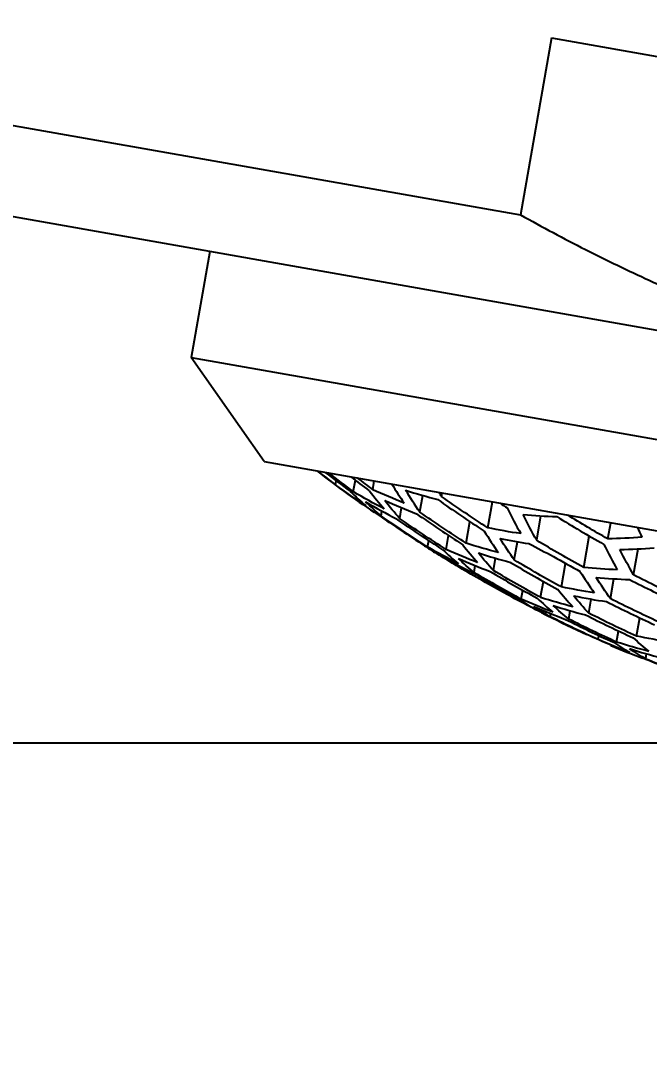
# Model space of a CAD drawing. Header units: millimetres. Extents: x 4900 to 5740, y 840 to 1434.
# Drawn here: x 5148.72 to 5155.71, y 1177.78 to 1189.42 of the extents above; entities that cross this region are included whole.
import ezdxf

# ---------------------------------------------------------------- set-up
doc = ezdxf.new("R2010")
doc.units = ezdxf.units.MM
doc.layers.add('DIM', color=3, linetype='Continuous')
doc.styles.get("Standard").update_dxf_attribs({"font": 'arial.ttf'})
doc.dimstyles.new('사본 ISO-25', dxfattribs={"dimtxt": 7, "dimasz": 7, "dimexe": 2.1, "dimexo": 2.1, "dimgap": 2, "dimtad": 1, "dimtih": 1, "dimtoh": 1, "dimdec": 1, "dimdsep": 46, "dimtxsty": 'Standard', "dimcen": 0, "dimclrd": 3, "dimclre": 3, "dimclrt": 4, "dimazin": 2, "dimtp": 0.1, "dimtm": 0.1, "dimtfac": 0.714286, "dimtdec": 1, "dimtmove": 0, "dimatfit": 3, "dimfxl": 1, "dimarcsym": 0})

# ---------------------------------------------------------------- blocks, each defined once
blk = doc.blocks.new('*D76')
at = {"layer": 'DIM', "color": 3, "lineweight": -2, "transparency": 16777216}
for start, end in [(260.478093, 264.39157), (265.607865, 269.521907)]:
    blk.add_arc((5279.377, 1864.667), 719.056, start, end, dxfattribs=at)
at = {"layer": 'DIM', "color": 3, "transparency": 16777216}
for points in [[(5160.258, 1154.532), (5160.597, 1156.503), (5154.514, 1156.535)], [(5273.381, 1146.636), (5273.373, 1144.636), (5279.377, 1145.611)]]:
    blk.add_solid(points, dxfattribs=at)
at = {"layer": 'DIM', "color": 4, "transparency": 16777216, "insert": (5216.707, 1148.347), "char_height": 6, "attachment_point": 5}
blk.add_mtext('10°', dxfattribs=at)
blk = doc.blocks.new('*D78')
at = {"layer": 'DIM', "color": 3, "lineweight": -2, "transparency": 16777216}
for p, q in [((5156.795, 1181.379), (5122.511, 1181.379)), ((5124.611, 1175.379), (5124.611, 1131.068)), ((5124.611, 1076.631), (5124.611, 1120.941)), ((5250.777, 1070.631), (5122.511, 1070.631))]:
    blk.add_line(p, q, dxfattribs=at)
at = {"layer": 'DIM', "color": 3, "transparency": 16777216}
for points in [[(5123.611, 1175.379), (5125.611, 1175.379), (5124.611, 1181.379)], [(5123.611, 1076.631), (5125.611, 1076.631), (5124.611, 1070.631)]]:
    blk.add_solid(points, dxfattribs=at)
at = {"layer": 'DIM', "color": 4, "transparency": 16777216, "insert": (5124.611, 1126.005), "char_height": 6, "attachment_point": 5}
blk.add_mtext('110.7', dxfattribs=at)

msp = doc.modelspace()

# ---------------------------------------------------------------- linework, layer by layer
at = {"extrusion": (0, 1, 0)}
for p, q in [((5154.625, 1189.228), (5154.278, 1187.259)), ((5154.625, 1189.228), (5165.591, 1187.295)), ((5144.004, 1189.07), (5154.278, 1187.259)), ((5144.815, 1187.912), (5159.587, 1185.307)), ((5150.822, 1186.852), (5150.614, 1185.671)), ((5150.614, 1185.671), (5168.144, 1182.58)), ((5151.425, 1184.512), (5150.614, 1185.671)), ((5151.425, 1184.512), (5166.985, 1181.769)), ((5152.221, 1184.253), (5152.229, 1184.299)), ((5152.418, 1184.176), (5152.441, 1184.306)), ((5152.634, 1184.198), (5152.651, 1184.296)), ((5153.158, 1183.951), (5153.191, 1184.135)), ((5153.4, 1184.125), (5153.406, 1184.163)), ((5152.934, 1183.879), (5152.955, 1183.998)), ((5153.915, 1183.775), (5153.966, 1184.064)), ((5152.727, 1183.906), (5152.737, 1183.961)), ((5154.459, 1183.636), (5154.506, 1183.907)), ((5153.674, 1183.604), (5153.716, 1183.843)), ((5155.25, 1183.652), (5155.282, 1183.832)), ((5153.244, 1183.561), (5153.257, 1183.634)), ((5153.45, 1183.534), (5153.478, 1183.688)), ((5154.982, 1183.332), (5155.044, 1183.682)), ((5154.209, 1183.417), (5154.245, 1183.619)), ((5155.536, 1183.251), (5155.587, 1183.54)), ((5153.977, 1183.299), (5154.001, 1183.437)), ((5153.564, 1183.355), (5153.567, 1183.368)), ((5153.762, 1183.279), (5153.775, 1183.354)), ((5154.733, 1183.116), (5154.78, 1183.378)), ((5154.501, 1183.001), (5154.533, 1183.179)), ((5155.278, 1182.987), (5155.317, 1183.208)), ((5154.088, 1183.057), (5154.092, 1183.075)), ((5154.287, 1182.981), (5154.304, 1183.079)), ((5155.038, 1182.824), (5155.065, 1182.981)), ((5154.609, 1182.786), (5154.615, 1182.82)), ((5154.815, 1182.758), (5154.832, 1182.852)), ((5155.57, 1182.569), (5155.606, 1182.772)), ((5155.348, 1182.503), (5155.369, 1182.626)), ((5155.141, 1182.531), (5155.149, 1182.576)), ((5155.671, 1182.318), (5155.681, 1182.372))]:
    msp.add_line(p, q, dxfattribs=at)
at = {"extrusion": (1.33969e-16, 0, -1)}
for start, end in [(306.0975, 307.6616), (301.0197, 301.8528), (296.8917, 297.8952), (293.7018, 294.8539)]:
    msp.add_arc((-5161.624, 1196.856), 15.724, start, end, dxfattribs=at)
for centre, major_axis, ratio, start_param, end_param in [((5161.436, 1196.889), (2.724, 15.448), 0.984808, 2.663502, 2.679958), ((5161.641, 1196.853), (2.73, 15.485), 0.984808, 2.658848, 2.681109), ((5161.846, 1196.817), (2.721, 15.432), 0.984808, 2.66543, 2.679409), ((5157.089, 1197.655), (2.595, 14.714), 0.34202, 2.771012, 2.806715), ((5157.624, 1197.561), (2.571, 14.579), 0.642788, 2.836638, 2.877276), ((5155.979, 1197.851), (2.517, 14.273), 0.342024, 2.904226, 2.945022), ((5156.534, 1197.753), (2.558, 14.507), 0.34202, 2.834812, 2.875671), ((5156.265, 1197.801), (2.436, 13.816), 0.642788, 3.046905, 3.088177), ((5157.172, 1197.641), (2.531, 14.354), 0.642788, 2.905751, 2.946306), ((5156.718, 1197.721), (2.486, 14.099), 0.642788, 2.975598, 3.016359), ((5162.12, 1196.768), (2.684, 15.219), 0.984808, 2.705661, 2.746498), ((5162.325, 1196.732), (2.636, 14.949), 0.984808, 2.73256, 2.738881), ((5158.755, 1197.362), (2.677, 15.182), 0.34202, 2.704281, 2.745243), ((5161.504, 1196.877), (2.728, 15.47), 0.984808, 2.713254, 2.753302), ((5161.538, 1196.871), (2.729, 15.478), 0.984808, 2.713474, 2.753501), ((5161.915, 1196.805), (2.714, 15.394), 0.984808, 2.710952, 2.751235), ((5156.264, 1197.801), (2.436, 13.815), 0.642788, 3.195286, 3.236559), ((5162.428, 1196.714), (2.605, 14.776), 0.984808, 2.767203, 2.808227), ((5158.2, 1197.46), (2.654, 15.051), 0.34202, 2.774302, 2.814479), ((5156.718, 1197.721), (2.486, 14.099), 0.642788, 3.121535, 3.157046), ((5156.534, 1197.753), (2.558, 14.507), 0.342022, 2.980097, 3.005279), ((5157.089, 1197.655), (2.595, 14.714), 0.34202, 2.911481, 2.950997), ((5157.644, 1197.558), (2.626, 14.895), 0.34202, 2.843052, 2.882758), ((5155.122, 1184.296), (-5.808, 3.007), 0.147602, 1.518026, 1.565142), ((5159.865, 1197.166), (2.71, 15.372), 0.34202, 2.710065, 2.750422), ((5156.717, 1197.721), (2.486, 14.099), 0.642788, 3.267102, 3.307866), ((5158.077, 1197.481), (2.606, 14.777), 0.642786, 2.912635, 2.951973), ((5157.624, 1197.561), (2.571, 14.579), 0.642788, 2.981055, 3.020449), ((5157.171, 1197.641), (2.531, 14.353), 0.642788, 3.050459, 3.090177), ((5162.223, 1196.75), (2.662, 15.096), 0.984808, 2.793196, 2.815613), ((5161.812, 1196.823), (2.724, 15.447), 0.984808, 2.784323, 2.823337), ((5162.017, 1196.786), (2.701, 15.319), 0.984808, 2.781126, 2.820511), ((5159.31, 1197.264), (2.696, 15.288), 0.34202, 2.78028, 2.819753), ((5161.641, 1196.853), (2.73, 15.485), 0.984808, 2.785231, 2.824139), ((5157.171, 1197.641), (2.531, 14.353), 0.642791, 3.193218, 3.232937), ((5162.325, 1196.732), (2.636, 14.949), 0.984808, 2.844266, 2.883817), ((5158.755, 1197.362), (2.677, 15.182), 0.34202, 2.848851, 2.887749), ((5157.644, 1197.558), (2.626, 14.895), 0.34202, 2.984339, 3.02288), ((5158.2, 1197.46), (2.654, 15.051), 0.34202, 2.916713, 2.955306), ((5157.623, 1197.561), (2.571, 14.578), 0.642788, 3.122194, 3.161198), ((5162.12, 1196.768), (2.684, 15.219), 0.984808, 2.849702, 2.888495), ((5158.53, 1197.401), (2.636, 14.949), 0.642788, 2.985067, 3.023465), ((5158.983, 1197.321), (2.662, 15.097), 0.642788, 2.948824, 2.955988), ((5158.077, 1197.481), (2.606, 14.777), 0.642788, 3.053032, 3.091604), ((5161.504, 1196.877), (2.728, 15.47), 0.984808, 2.854672, 2.886111), ((5161.709, 1196.841), (2.729, 15.478), 0.984808, 2.854763, 2.892858), ((5161.915, 1196.805), (2.714, 15.395), 0.984808, 2.853172, 2.891489), ((5158.755, 1197.362), (2.677, 15.182), 0.342022, 2.987329, 3.025227), ((5159.31, 1197.264), (2.696, 15.288), 0.34202, 2.92027, 2.958237), ((5159.436, 1197.242), (2.684, 15.22), 0.642788, 2.987821, 3.025525), ((5158.982, 1197.322), (2.662, 15.097), 0.642788, 3.05491, 3.092662), ((5161.641, 1196.853), (2.73, 15.485), 0.984808, 2.923225, 2.960689)]:
    msp.add_ellipse(centre, major_axis=major_axis, ratio=ratio, start_param=start_param, end_param=end_param)
at = {"extrusion": (1.33969e-16, 3.41614e-29, -1)}
msp.add_ellipse((5161.607, 1196.859), major_axis=(2.73, 15.485), ratio=0.984808, start_param=3.602021, end_param=3.624341, dxfattribs=at)
at = {"extrusion": (1.33969e-16, 4.11471e-29, -1)}
msp.add_ellipse((5161.812, 1196.823), major_axis=(2.724, 15.447), ratio=0.984808, start_param=3.60329, end_param=3.619649, dxfattribs=at)
at = {"extrusion": (1.33969e-16, 2.81463e-29, -1)}
msp.add_ellipse((5157.473, 1197.588), major_axis=(2.558, 14.507), ratio=0.642788, start_param=3.407253, end_param=3.44811, dxfattribs=at)
at = {"extrusion": (1.33969e-16, -1.28344e-29, -1)}
msp.add_ellipse((5155.608, 1197.917), major_axis=(2.486, 14.1), ratio=0.34202, start_param=3.307587, end_param=3.30779, dxfattribs=at)
at = {"extrusion": (1.33969e-16, 5.49429e-30, -1)}
msp.add_ellipse((5157.02, 1197.668), major_axis=(2.516, 14.272), ratio=0.642788, start_param=3.337961, end_param=3.378758, dxfattribs=at)
at = {"extrusion": (1.33969e-16, -1.75737e-29, -1)}
msp.add_ellipse((5156.567, 1197.748), major_axis=(2.47, 14.008), ratio=0.642779, start_param=3.267637, end_param=3.30867, dxfattribs=at)
at = {"extrusion": (1.33969e-16, -1.52965e-29, -1)}
msp.add_ellipse((5157.274, 1197.623), major_axis=(2.606, 14.778), ratio=0.342019, start_param=3.474983, end_param=3.516004, dxfattribs=at)
at = {"extrusion": (1.33969e-16, -3.62475e-29, -1)}
msp.add_ellipse((5157.829, 1197.525), major_axis=(2.636, 14.95), ratio=0.34202, start_param=3.544439, end_param=3.550789, dxfattribs=at)
at = {"extrusion": (1.33969e-16, -3.09905e-29, -1)}
msp.add_ellipse((5162.154, 1196.762), major_axis=(2.677, 15.181), ratio=0.984808, start_param=3.537803, end_param=3.578764, dxfattribs=at)
at = {"extrusion": (1.33969e-16, 4.74826e-29, -1)}
msp.add_ellipse((5156.164, 1197.819), major_axis=(2.531, 14.354), ratio=0.34202, start_param=3.337035, end_param=3.377587, dxfattribs=at)
at = {"extrusion": (1.33969e-16, -5.16149e-30, -1)}
msp.add_ellipse((5156.719, 1197.721), major_axis=(2.571, 14.579), ratio=0.34202, start_param=3.406168, end_param=3.446808, dxfattribs=at)
at = {"extrusion": (1.33969e-16, 4.04908e-29, -1)}
msp.add_ellipse((5161.709, 1196.841), major_axis=(2.729, 15.478), ratio=0.984819, start_param=3.529685, end_param=3.569711, dxfattribs=at)
at = {"extrusion": (1.33969e-16, -1.06558e-29, -1)}
msp.add_ellipse((5161.744, 1196.835), major_axis=(2.728, 15.47), ratio=0.984808, start_param=3.529941, end_param=3.56999, dxfattribs=at)
at = {"extrusion": (1.33969e-16, 2.82542e-29, -1)}
msp.add_ellipse((5161.949, 1196.799), major_axis=(2.71, 15.372), ratio=0.984808, start_param=3.532558, end_param=3.572913, dxfattribs=at)
at = {"extrusion": (1.33969e-16, -5.10603e-30, -1)}
msp.add_ellipse((5158.94, 1197.329), major_axis=(2.684, 15.22), ratio=0.34202, start_param=3.53689, end_param=3.577729, dxfattribs=at)
at = {"extrusion": (1.33969e-16, 3.59918e-30, -1)}
msp.add_ellipse((5162.462, 1196.708), major_axis=(2.594, 14.713), ratio=0.984808, start_param=3.476446, end_param=3.511945, dxfattribs=at)
at = {"extrusion": (1.33969e-16, -7.11824e-31, -1)}
msp.add_ellipse((5156.566, 1197.748), major_axis=(2.47, 14.008), ratio=0.642788, start_param=3.121134, end_param=3.161728, dxfattribs=at)
at = {"extrusion": (1.33969e-16, -4.23088e-30, -1)}
msp.add_ellipse((5160.421, 1197.068), major_axis=(2.721, 15.432), ratio=0.342024, start_param=3.603991, end_param=3.617784, dxfattribs=at)
at = {"extrusion": (1.33969e-16, 9.51255e-30, -1)}
msp.add_ellipse((5158.385, 1197.427), major_axis=(2.662, 15.097), ratio=0.342019, start_param=3.467665, end_param=3.507703, dxfattribs=at)
at = {"extrusion": (1.33969e-16, -2.83897e-29, -1)}
msp.add_ellipse((5162.257, 1196.744), major_axis=(2.654, 15.05), ratio=0.984808, start_param=3.468675, end_param=3.508854, dxfattribs=at)
at = {"extrusion": (1.33969e-16, 2.82388e-29, -1)}
msp.add_ellipse((5156.566, 1197.748), major_axis=(2.47, 14.008), ratio=0.642788, start_param=2.974226, end_param=3.015262, dxfattribs=at)
at = {"extrusion": (1.33969e-16, 2.01005e-29, -1)}
msp.add_ellipse((5157.926, 1197.508), major_axis=(2.594, 14.714), ratio=0.642779, start_param=3.332031, end_param=3.371546, dxfattribs=at)
at = {"extrusion": (1.33969e-16, -6.93027e-30, -1)}
msp.add_ellipse((5157.472, 1197.588), major_axis=(2.558, 14.506), ratio=0.642788, start_param=3.263295, end_param=3.302888, dxfattribs=at)
at = {"extrusion": (1.33969e-16, -6.89945e-30, -1)}
msp.add_ellipse((5157.02, 1197.668), major_axis=(2.516, 14.272), ratio=0.642788, start_param=3.193301, end_param=3.233246, dxfattribs=at)
at = {"extrusion": (1.33969e-16, -1.5087e-29, -1)}
msp.add_ellipse((5160.05, 1197.133), major_axis=(2.714, 15.395), ratio=0.34202, start_param=3.532155, end_param=3.572441, dxfattribs=at)
at = {"extrusion": (1.33969e-16, 4.3335e-29, -1)}
msp.add_ellipse((5156.719, 1197.721), major_axis=(2.571, 14.579), ratio=0.342019, start_param=3.262786, end_param=3.302282, dxfattribs=at)
at = {"extrusion": (1.33969e-16, -9.09963e-30, -1)}
for centre, major_axis, ratio, start_param, end_param in [((5157.274, 1197.623), (2.606, 14.778), 0.342019, 3.331363, 3.370701), ((5161.607, 1196.859), (2.73, 15.485), 0.984808, 3.322494, 3.359958)]:
    msp.add_ellipse(centre, major_axis=major_axis, ratio=ratio, start_param=start_param, end_param=end_param, dxfattribs=at)
at = {"extrusion": (1.33969e-16, -5.17074e-30, -1)}
msp.add_ellipse((5157.829, 1197.525), major_axis=(2.636, 14.95), ratio=0.34202, start_param=3.399461, end_param=3.43901, dxfattribs=at)
at = {"extrusion": (1.33969e-16, 7.03196e-30, -1)}
msp.add_ellipse((5162.052, 1196.78), major_axis=(2.696, 15.288), ratio=0.984808, start_param=3.463337, end_param=3.50281, dxfattribs=at)
at = {"extrusion": (1.33969e-16, -1.43597e-29, -1)}
msp.add_ellipse((5161.44, 1196.888), major_axis=(2.724, 15.448), ratio=0.985203, start_param=3.459997, end_param=3.498959, dxfattribs=at)
at = {"extrusion": (1.33969e-16, 5.35008e-29, -1)}
msp.add_ellipse((5161.607, 1196.859), major_axis=(2.73, 15.485), ratio=0.984808, start_param=3.459047, end_param=3.497954, dxfattribs=at)
at = {"extrusion": (1.33969e-16, 2.31728e-29, -1)}
msp.add_ellipse((5161.846, 1196.817), major_axis=(2.721, 15.432), ratio=0.984808, start_param=3.460225, end_param=3.499283, dxfattribs=at)
at = {"extrusion": (1.33969e-16, 1.68896e-29, -1)}
msp.add_ellipse((5157.019, 1197.668), major_axis=(2.516, 14.271), ratio=0.642788, start_param=3.04967, end_param=3.089617, dxfattribs=at)
at = {"extrusion": (1.33969e-16, 3.28795e-30, -1)}
msp.add_ellipse((5159.495, 1197.231), major_axis=(2.701, 15.319), ratio=0.342019, start_param=3.462771, end_param=3.502156, dxfattribs=at)
at = {"extrusion": (1.33969e-16, 1.55738e-29, -1)}
msp.add_ellipse((5162.36, 1196.726), major_axis=(2.626, 14.894), ratio=0.984808, start_param=3.400395, end_param=3.440104, dxfattribs=at)
at = {"extrusion": (1.33969e-16, -1.79034e-29, -1)}
msp.add_ellipse((5158.831, 1197.348), major_axis=(2.654, 15.05), ratio=0.642788, start_param=3.32773, end_param=3.366323, dxfattribs=at)
at = {"extrusion": (1.33969e-16, 8.06117e-30, -1)}
msp.add_ellipse((5157.472, 1197.588), major_axis=(2.558, 14.506), ratio=0.642788, start_param=3.121889, end_param=3.161087, dxfattribs=at)
at = {"extrusion": (1.33969e-16, -1.82301e-29, -1)}
msp.add_ellipse((5158.379, 1197.428), major_axis=(2.626, 14.895), ratio=0.642788, start_param=3.260154, end_param=3.298696, dxfattribs=at)
at = {"extrusion": (1.33969e-16, -1.30501e-29, -1)}
msp.add_ellipse((5157.925, 1197.508), major_axis=(2.594, 14.714), ratio=0.642788, start_param=3.191748, end_param=3.230487, dxfattribs=at)
at = {"extrusion": (1.33969e-16, 1.97215e-29, -1)}
msp.add_ellipse((5158.94, 1197.329), major_axis=(2.684, 15.22), ratio=0.34202, start_param=3.394784, end_param=3.433577, dxfattribs=at)
at = {"extrusion": (1.33969e-16, 1.85536e-29, -1)}
msp.add_ellipse((5162.154, 1196.762), major_axis=(2.677, 15.181), ratio=0.984808, start_param=3.395343, end_param=3.434242, dxfattribs=at)
at = {"extrusion": (1.33969e-16, 4.3449e-30, -1)}
msp.add_ellipse((5157.829, 1197.525), major_axis=(2.636, 14.95), ratio=0.341977, start_param=3.259757, end_param=3.298255, dxfattribs=at)
at = {"extrusion": (1.33969e-16, -1.53027e-29, -1)}
msp.add_ellipse((5158.385, 1197.427), major_axis=(2.662, 15.097), ratio=0.342019, start_param=3.327301, end_param=3.36577, dxfattribs=at)
at = {"extrusion": (1.33969e-16, -2.55116e-29, -1)}
msp.add_ellipse((5161.949, 1196.799), major_axis=(2.71, 15.372), ratio=0.984808, start_param=3.392128, end_param=3.430507, dxfattribs=at)
at = {"extrusion": (1.33969e-16, -5.46964e-29, -1)}
msp.add_ellipse((5161.538, 1196.871), major_axis=(2.729, 15.478), ratio=0.984808, start_param=3.390278, end_param=3.428373, dxfattribs=at)
at = {"extrusion": (1.33969e-16, -1.07236e-29, -1)}
msp.add_ellipse((5161.744, 1196.835), major_axis=(2.728, 15.47), ratio=0.984808, start_param=3.39045, end_param=3.428566, dxfattribs=at)
at = {"extrusion": (1.33969e-16, 3.02202e-29, -1)}
msp.add_ellipse((5159.285, 1197.268), major_axis=(2.677, 15.182), ratio=0.642786, start_param=3.257955, end_param=3.295757, dxfattribs=at)
at = {"extrusion": (1.33969e-16, -1.31364e-29, -1)}
msp.add_ellipse((5158.831, 1197.348), major_axis=(2.654, 15.05), ratio=0.642788, start_param=3.190673, end_param=3.228542, dxfattribs=at)
at = {"extrusion": (1.33969e-16, 1.81808e-30, -1)}
msp.add_ellipse((5158.378, 1197.428), major_axis=(2.626, 14.894), ratio=0.642788, start_param=3.122403, end_param=3.16058, dxfattribs=at)
at = {"extrusion": (1.33969e-16, -3.13726e-29, -1)}
msp.add_ellipse((5158.385, 1197.427), major_axis=(2.662, 15.097), ratio=0.342019, start_param=3.215837, end_param=3.228324, dxfattribs=at)
at = {"extrusion": (1.33969e-16, 5.36179e-31, -1)}
msp.add_ellipse((5158.94, 1197.329), major_axis=(2.684, 15.22), ratio=0.341977, start_param=3.257654, end_param=3.295457, dxfattribs=at)
msp.add_open_spline([(5257.376, 1159.856), (5257.372, 1160.156), (5257.367, 1160.459), (5257.366, 1160.741), (5257.364, 1161.306), (5257.378, 1161.791), (5257.375, 1162.271), (5257.374, 1162.511), (5257.369, 1162.75), (5257.356, 1163.021), (5257.343, 1163.291), (5257.322, 1163.594), (5257.295, 1163.894), (5257.242, 1164.494), (5257.164, 1165.083), (5257.076, 1165.649), (5256.987, 1166.216), (5256.889, 1166.76), (5256.776, 1167.297), (5256.551, 1168.373), (5256.268, 1169.424), (5255.93, 1170.459), (5255.591, 1171.494), (5255.196, 1172.513), (5254.746, 1173.507), (5252.946, 1177.484), (5250.267, 1181.069), (5246.955, 1183.922), (5245.299, 1185.349), (5243.484, 1186.592), (5241.557, 1187.622), (5240.594, 1188.138), (5239.603, 1188.6), (5238.592, 1189.006), (5237.582, 1189.413), (5236.552, 1189.763), (5235.476, 1190.065), (5234.937, 1190.216), (5234.388, 1190.354), (5233.826, 1190.476), (5233.264, 1190.597), (5232.689, 1190.702), (5232.169, 1190.773), (5231.909, 1190.809), (5231.663, 1190.837), (5231.412, 1190.864), (5231.162, 1190.892), (5230.907, 1190.92), (5230.627, 1190.953), (5230.348, 1190.987), (5230.042, 1191.027), (5229.74, 1191.066), (5229.438, 1191.105), (5229.139, 1191.145), (5228.839, 1191.184), (5227.643, 1191.341), (5226.444, 1191.497), (5225.248, 1191.654), (5224.053, 1191.811), (5222.861, 1191.968), (5221.668, 1192.126), (5216.897, 1192.76), (5212.122, 1193.409), (5207.35, 1194.067), (5197.806, 1195.381), (5188.273, 1196.726), (5178.734, 1198.039), (5169.196, 1199.352), (5159.65, 1200.634), (5150.091, 1201.839)], degree=3, knots=[0, 0, 0, 0, 0.0068966, 0.0068966, 0.0068966, 0.0206897, 0.0206897, 0.0206897, 0.0275862, 0.0275862, 0.0275862, 0.0344828, 0.0344828, 0.0344828, 0.0482759, 0.0482759, 0.0482759, 0.062069, 0.062069, 0.062069, 0.0896552, 0.0896552, 0.0896552, 0.1172414, 0.1172414, 0.1172414, 0.2275862, 0.2275862, 0.2275862, 0.2827586, 0.2827586, 0.2827586, 0.3103448, 0.3103448, 0.3103448, 0.337931, 0.337931, 0.337931, 0.3517241, 0.3517241, 0.3517241, 0.3655172, 0.3655172, 0.3655172, 0.3724138, 0.3724138, 0.3724138, 0.3793103, 0.3793103, 0.3793103, 0.3862069, 0.3862069, 0.3862069, 0.3931034, 0.3931034, 0.3931034, 0.4206897, 0.4206897, 0.4206897, 0.4482759, 0.4482759, 0.4482759, 0.5586207, 0.5586207, 0.5586207, 0.7793103, 0.7793103, 0.7793103, 1, 1, 1, 1])
msp.add_rational_spline([(5154.278, 1187.259), (5156.934, 1185.775), (5159.587, 1185.307)], [1.16331430633, 1.20209144987, 1.20209144987], degree=2)

# ---------------------------------------------------------------- dimensions: what is measured, and where the dimension line sits
at = {"layer": 'DIM'}
dim = msp.add_angular_dim_2l(base=(5195.899, 1150.473), line1=((5279.377, 1019.763), (5279.377, 1225.631)), line2=((5165.802, 1220.555), (5139.367, 1070.631)), dimstyle='사본 ISO-25', override={"dimtxt": 6, "dimasz": 6, "dimtad": 0}, dxfattribs=at)
dim.commit()
dim.dimension.update_dxf_attribs({"geometry": '*D76', "text_midpoint": (5216.707, 1148.347)})
dim = msp.add_linear_dim(base=(5124.611, 1181.379), p1=(5252.877, 1070.631), p2=(5158.895, 1181.379), angle=90, dimstyle='사본 ISO-25', override={"dimtxt": 6, "dimasz": 6, "dimtad": 0}, dxfattribs=at)
dim.commit()
dim.dimension.update_dxf_attribs({"geometry": '*D78', "text_midpoint": (5124.611, 1126.005)})

doc.saveas('drawing.dxf')
